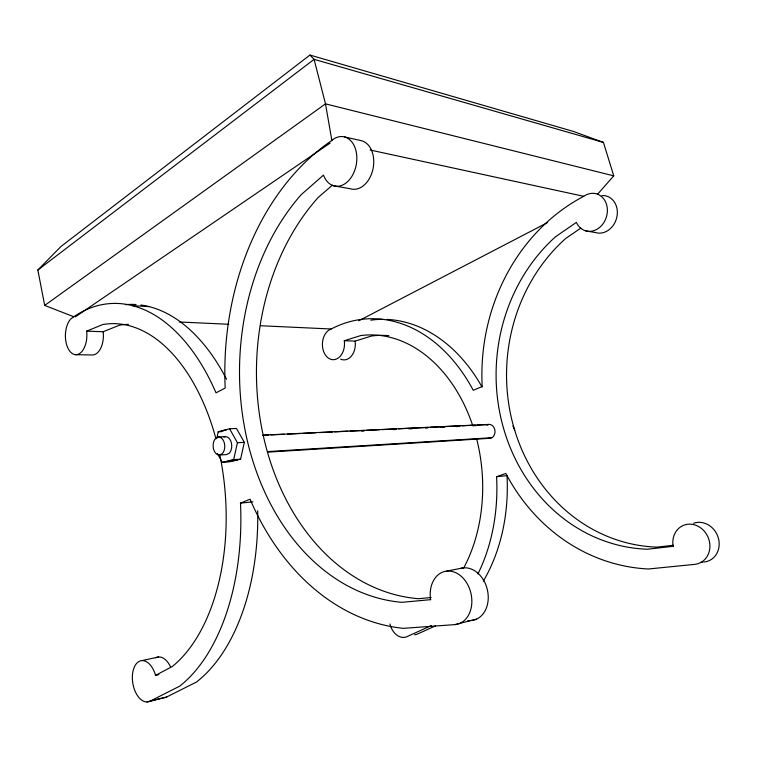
<?xml version="1.0" encoding="UTF-8"?>
<svg xmlns="http://www.w3.org/2000/svg" width="757" height="757" viewBox="0 0 757 757"><rect width="100%" height="100%" fill="white"/><g stroke="black" fill="none" stroke-linecap="round" stroke-linejoin="round"><path stroke-width="1.14" d="M216.767 438.464L218.215 431.793L229.579 428.765L236.487 428.49L244.331 442.362L240.584 459.187L229.134 461.884L222.236 462.357L217.335 453.424M222.236 462.357L233.676 459.641L237.424 442.722L229.579 428.765M597.642 194.142L613.757 175.861L603.433 142.42L573.465 131.453L309.925 55.053L60.891 246.564L37.85 270.022L44.691 305.412L73.817 316.748A200.227 116.076 86 0 1 216.01 392.836L225.189 388.048A258.525 194.786 -89.4 0 1 331.225 140.906A25.076 17.307 -80.2 0 1 354.957 147.454A25.076 17.307 -80.2 0 1 347.103 182.106A25.076 17.307 -80.2 0 1 323.476 175.113L301.229 194.644A231.935 174.365 -89.5 0 0 248.192 444.34A231.935 174.365 -89.5 0 0 401.929 602.326L430.742 599.648M332.446 185.153L318.214 197.435A228.122 173.722 -89.4 0 0 265.092 443.328A228.122 173.722 -89.4 0 0 418.602 598.711L431.159 597.528M37.85 270.022L314.098 59.339L603.433 142.42M44.691 305.412L325.501 103.851L613.757 175.861M580.846 228.112L565.716 238.464A173.694 156.491 -87.7 0 0 514.296 428.926A173.694 156.491 -87.7 0 0 656.991 547.131L673.342 545.277M73.808 316.786L71.177 318.583A19.228 10.74 -89.2 0 0 66.19 343.091A19.228 10.74 -89.2 0 0 79.305 353.737A19.228 10.74 -89.2 0 0 86.648 331.14L102.82 324.535A179.797 104.097 86 0 1 215.963 438.833M75.359 316.861L330.137 143.092M486.883 425.103L488.984 424.403A7.012 5.63 86.3 0 1 494.709 429.342A7.012 5.63 86.3 0 1 492.495 437.357L489.722 438.417A7.012 5.63 86.3 0 1 488.256 438.237M257.702 510.786A197.672 116.521 85.9 0 1 196.527 682.01L166.682 696.998L150.018 701.19A20.865 11.961 80.8 0 1 133.629 686.959A20.865 11.961 80.8 0 1 139.089 661.41A20.865 11.961 80.8 0 1 155.545 675.367L172.388 666.463A179.797 104.097 86 0 0 220.041 456.14M358.78 320.769L547.642 222.511M150.018 701.19L179.778 686.116A200.227 116.076 86 0 0 240.489 503.131L250.075 499.194A258.525 194.786 -89.4 0 0 403.244 628.348L454.796 624.62L476.427 619.188M431.329 625.585L406.963 636.656A16.654 12.027 77.3 0 1 389.959 624.014M435.578 625.85L417.627 633.978A16.474 11.998 77.1 0 1 414.581 634.745M86.648 331.14L103.17 331.736L119.417 325.226A177.507 104.504 86 0 1 128.425 324.346M477.913 573.938A160.598 117.363 84.7 0 0 496.583 476.721L505.827 473.456A195.855 175.577 -87.8 0 0 648.427 568.99L694.727 564.362A20.524 18.14 66 0 0 709.602 542.409A20.524 18.14 66 0 0 687.886 524.241A20.524 18.14 66 0 0 673.153 546.317M673.304 546.299L647.301 549.232A175.879 157.465 -87.9 0 1 503.897 429.522A175.879 157.465 -87.9 0 1 555.496 236.79L576.399 222.369A19.285 16.02 -73.3 0 0 598.276 228.472A19.285 16.02 -73.3 0 0 605.676 202.157A19.285 16.02 -73.3 0 0 583.723 196.309A195.855 175.577 -87.8 0 0 482.19 386.524L473.248 390.309A160.598 117.363 84.7 0 0 331.169 329.002A15.556 11.052 -88.3 0 0 322.643 347.643A15.556 11.052 -88.3 0 0 335.701 359.31A15.556 11.052 -88.3 0 0 344.293 340.726L360.834 335.54A144.275 105.346 84.7 0 1 472.633 425.302M344.293 340.726L355.109 341.114L371.63 335.985A142.799 105.176 84.6 0 1 388.852 335.692M218.489 436.978L215.66 438.341A9.046 5.81 87.3 0 0 213.446 448.598A9.046 5.81 87.3 0 0 219.331 455.042L226.315 454.607L229.172 453.292A8.989 5.81 87.3 0 0 231.424 443.044A8.989 5.81 87.3 0 0 225.472 436.647L218.489 436.978A9.046 5.81 87.3 0 1 224.441 443.413A9.046 5.81 87.3 0 1 222.189 453.717L219.331 455.042M223.987 437.035L225.472 436.647M146.972 701.947L163.626 697.765A20.59 12.008 80.6 0 0 166.682 696.998M155.545 675.367L158.885 674.591M141.966 660.596L158.62 656.962M446.611 571.109L463.114 567.901M240.489 503.131L252.885 501.844M496.583 476.721L507.01 475.633A158.951 117.165 84.6 0 1 483.307 581.139M700.793 562.347L703.007 562.12M467.779 620.74L471.251 620.485A26.675 20.344 76.4 0 0 487.461 590.195A26.675 20.344 76.4 0 0 460.01 568.583M233.676 459.641L240.584 459.187M230.592 460.379L237.49 459.915M227.933 461.013L234.831 460.54M267.618 451.598L491.832 437.735M268.555 452.09L490.451 438.265M237.424 442.722L244.331 442.362M361.685 431.13L364.051 431.017M393.574 429.588L395.939 429.474M408.931 428.85L412.47 428.68M425.462 428.055L427.828 427.942M440.82 427.317L444.359 427.147M456.178 426.579L459.717 426.409M472.709 425.784L476.257 425.614M263.445 435.114L488.984 424.403M262.707 435.294L268.612 435.02M270.978 434.906L283.96 434.291M287.509 434.121L300.501 433.496M302.857 433.392L315.849 432.767M319.388 432.597L332.38 431.982M334.745 431.868L347.728 431.253M350.094 431.14L364.268 430.468M366.625 430.355L379.617 429.73M381.982 429.626L396.148 428.945M398.513 428.831L428.036 427.431M430.392 427.317L459.915 425.907M462.281 425.803L475.273 425.179M477.629 425.065L488.256 424.563M218.215 431.793L221.659 431.641M223.864 430.288L226.163 430.194M221.233 430.988L223.533 430.894M75.435 354.673L91.9 354.976A18.991 10.797 -89.1 0 0 103.17 331.736M179.295 321.99L228.737 324.27M260.531 325.737L331.169 329.002M132.447 305.667L149.176 306.623M333.449 185.758L350.396 188.758A24.688 17.279 -79.9 0 0 372.851 169.634A24.688 17.279 -79.9 0 0 361.572 140.736L344.624 136.941M585.653 230.847L595.721 232.626A19.057 15.935 -72.8 0 0 617.031 216.152A19.057 15.935 -72.8 0 0 602.014 195.561M370.182 150.018L583.723 196.309M309.925 55.053L314.098 59.339L325.501 103.851L331.888 140.613M512.896 425.973L514.769 430.042M125.444 304.664A197.672 116.521 85.9 0 1 136.071 304.541M140.84 305.014A197.672 116.521 85.9 0 1 226.551 379.266M476.617 438.795A144.275 105.346 84.7 0 1 463.388 568.564M370.826 320.173A158.951 117.165 84.6 0 1 382.096 319.322M386.685 319.397A158.951 117.165 84.6 0 1 482.048 387.045M693.573 523.267A20.269 18.007 65.1 0 1 718.412 538.227A20.269 18.007 65.1 0 1 704.105 562.006M355.109 341.114A15.405 11.043 -88.3 0 1 351.57 355.866A15.405 11.043 -88.3 0 1 340.688 359.159M155.611 657.842A20.59 12.008 80.6 0 1 170.391 666.595M430.572 599.658A27.129 20.439 76.8 0 1 447.065 571.071A27.129 20.439 76.8 0 1 471.497 596.242A27.129 20.439 76.8 0 1 454.796 624.62"/></g></svg>
